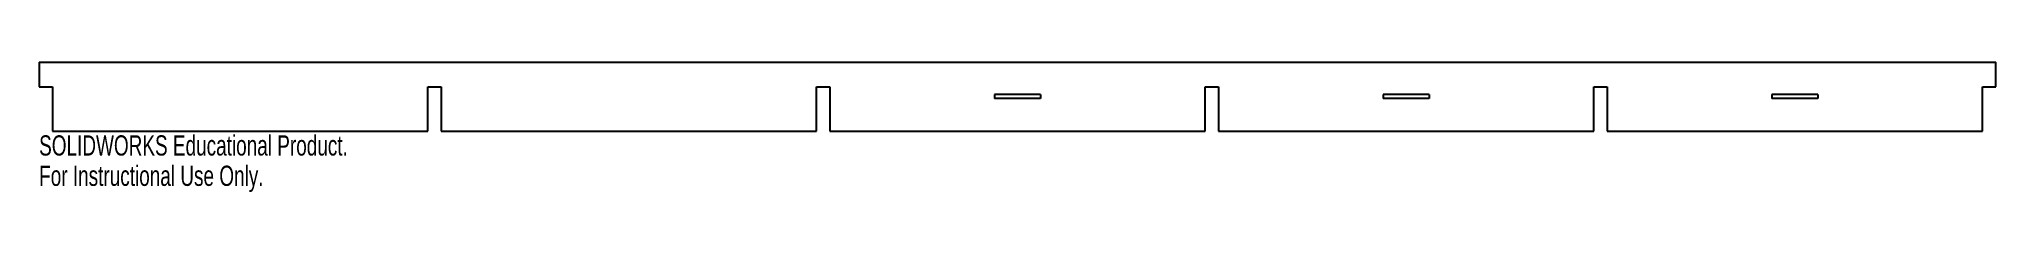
# Model space of a CAD drawing. Header units: millimetres. Extents: x 0 to 467, y -16 to 15.
import ezdxf

# ---------------------------------------------------------------- set-up
doc = ezdxf.new("R2010")
doc.units = ezdxf.units.MM
doc.styles.add('SLDTEXTSTYLE0', font='TXT', dxfattribs={"width": 0.7})

msp = doc.modelspace()

# ---------------------------------------------------------------- linework, layer by layer
at = {"color": 7, "linetype": 'Continuous', "lineweight": 25}
for p, q in [((0, 14.76), (0, 8.86)), ((0, 14.76), (467, 14.76)), ((467, 8.86), (467, 14.76)), ((0, 8.86), (3.17, 8.86)), ((3.17, 8.86), (3.17, -1.74)), ((92.77, 8.86), (95.94, 8.86)), ((92.77, -1.74), (92.77, 8.86)), ((95.94, 8.86), (95.94, -1.74)), ((185.53, 8.86), (188.71, 8.86)), ((185.53, -1.74), (185.53, 8.86)), ((188.71, 8.86), (188.71, -1.74)), ((239, 7.01), (228, 7.01)), ((228, 7.01), (228, 6.01)), ((239, 6.01), (228, 6.01)), ((239, 7.01), (239, 6.01)), ((278.3, 8.86), (281.47, 8.86)), ((278.3, -1.74), (278.3, 8.86)), ((281.47, 8.86), (281.47, -1.74)), ((331.76, 7.01), (320.76, 7.01)), ((320.76, 7.01), (320.76, 6.01)), ((331.76, 6.01), (320.76, 6.01)), ((331.76, 7.01), (331.76, 6.01)), ((371.06, 8.86), (374.24, 8.86)), ((371.06, -1.74), (371.06, 8.86)), ((374.24, 8.86), (374.24, -1.74)), ((424.53, 7.01), (413.53, 7.01)), ((413.53, 7.01), (413.53, 6.01)), ((424.53, 6.01), (413.53, 6.01)), ((424.53, 7.01), (424.53, 6.01)), ((463.82, 8.86), (467, 8.86)), ((463.82, -1.74), (463.82, 8.86)), ((3.17, -1.74), (92.77, -1.74)), ((95.94, -1.74), (185.53, -1.74)), ((188.71, -1.74), (278.3, -1.74)), ((281.47, -1.74), (371.06, -1.74)), ((374.24, -1.74), (463.82, -1.74))]:
    msp.add_line(p, q, dxfattribs=at)

# ---------------------------------------------------------------- texts
at = {"color": 7, "linetype": 'Continuous', "char_height": 4.8336, "attachment_point": 1, "style": 'SLDTEXTSTYLE0'}
for s, insert in [('SOLIDWORKS Educational Product.', (0, -2.76)), ('For Instructional Use Only.', (0, -10.01))]:
    msp.add_mtext(s, dxfattribs=dict(at, insert=insert))

doc.saveas('drawing.dxf')
